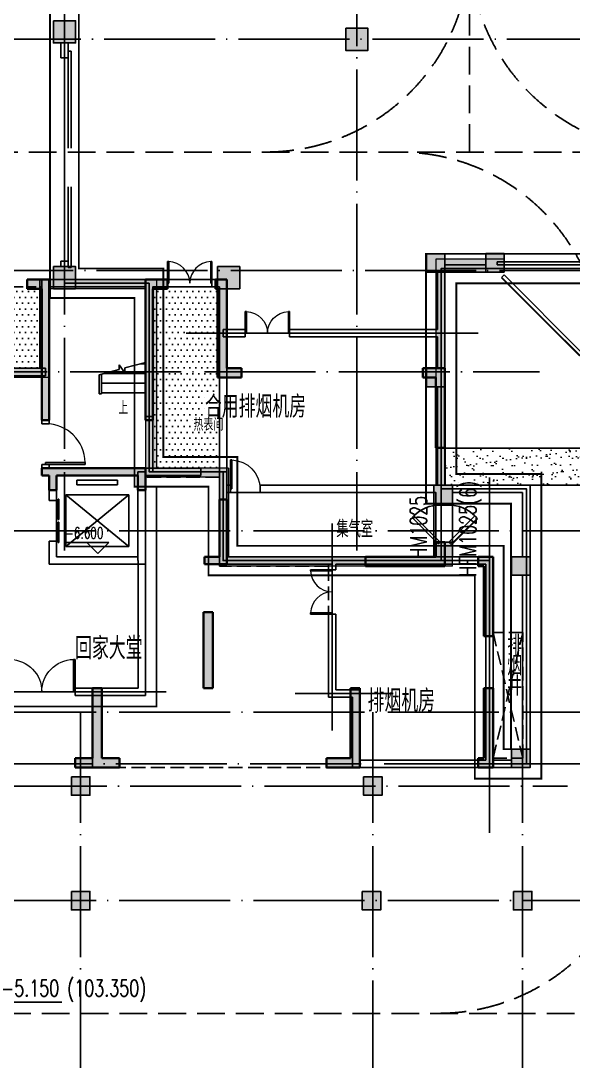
# Model space of a CAD drawing. Extents: x 290727 to 13733020, y 1731457 to 3643100.
# Drawn here: x 677695 to 692628, y 1779380 to 1807524 of the extents above; entities that cross this region are included whole.
import ezdxf

# ---------------------------------------------------------------- set-up
doc = ezdxf.new("R2010")
doc.units = 0
doc.header["$LTSCALE"] = 10
for name, pattern in [('__DASH', [0.35, 0.25, -0.1]), ('DASH', [0.35, 0.25, -0.1]), ('DOTE', [2.42, 2, -0.2, 0.02, -0.2])]:
    doc.linetypes.add(name, pattern=pattern)
doc.layers.get('0').update_dxf_attribs({"linetype": 'CONTINUOUS'})
for name, color, linetype in [('-A-车行道路', 8, 'CONTINUOUS'), ('COLUMN', 9, 'CONTINUOUS'), ('DIM_ELEV', 3, 'CONTINUOUS'), ('DIM_SYMB', 3, 'CONTINUOUS'), ('DOTE', 8, 'DOTE'), ('EVTR', 2, 'CONTINUOUS'), ('HS-A-门窗洞', 4, 'CONTINUOUS'), ('HS-A-门窗编号', 4, 'CONTINUOUS'), ('PUB_HATCH', 8, 'CONTINUOUS'), ('PUB_TEXT', 7, 'CONTINUOUS'), ('STAIR', 2, 'CONTINUOUS'), ('WALL', 255, 'CONTINUOUS'), ('WINDOW', 4, 'CONTINUOUS'), ('X-人防$0$DOOR_FIRE', 4, 'CONTINUOUS'), ('X-人防$0$PUB_HATCH', 8, 'CONTINUOUS'), ('人防墙', 6, 'CONTINUOUS'), ('人防房间功能', 6, 'CONTINUOUS'), ('作业图', 4, 'CONTINUOUS'), ('文字', 4, 'CONTINUOUS'), ('防火分区示意线', 4, 'CONTINUOUS'), ('防火分区线', 7, 'CONTINUOUS'), ('风井', 211, 'CONTINUOUS')]:
    doc.layers.add(name, color=color, linetype=linetype)
for name, color, linetype, lineweight in [('_0', 7, 'CONTINUOUS', 15), ('S_ConcWall', 8, 'CONTINUOUS', 35), ('X-人防$0$人防', 210, 'CONTINUOUS', 20), ('填充2222', 8, 'CONTINUOUS', 5)]:
    doc.layers.add(name, color=color, linetype=linetype, lineweight=lineweight)
doc.layers.get('0').off()
doc.styles.add('_TCH_DIM', font='SIMPLEX', dxfattribs={"bigfont": 'GBCBIG'})
doc.styles.add('_TCH_WINDOW', font='SIMPLEX', dxfattribs={"height": 3.5, "bigfont": 'GBCBIG'})
doc.styles.add('HNSJY', font='HNSJY-07', dxfattribs={"width": 0.8, "bigfont": 'HNSJY-HZ'})

# ---------------------------------------------------------------- blocks, each defined once
blk = doc.blocks.new('A$C55C93FC2')
at = {"layer": 'DOTE', "linetype": 'DOTE', "ltscale": 150}
for p, q in [((193948.6, 127235.5), (193948.6, 52513.6)), ((201848.6, 127235.5), (201848.6, 52513.6)), ((162348.6, 66342.4), (252290.8, 66342.4)), ((154884.1, 60091.9), (252290.8, 60091.9)), ((10299.5, 53042.4), (252290.8, 53042.4)), ((10299.5, 48142.4), (252290.8, 48142.4)), ((194384.1, 48142.4), (194384.1, 12200)), ((202284.1, 48142.4), (202284.1, 12200)), ((206334.1, 48142.4), (206334.1, 12200)), ((10299.5, 43042.4), (252290.8, 43042.4))]:
    blk.add_line(p, q, dxfattribs=at)
at = {"layer": 'DOTE', "ltscale": 150}
blk.add_line((166681.2, 46142.3), (207548.7, 46142.3), dxfattribs=at)
blk = doc.blocks.new('A$C682E2834')
h = blk.add_hatch(color=0)
h.dxf.hatch_style = 1
h.paths.add_polyline_path([(30400, 7900), (30600, 7900), (30600, 7500), (30800, 7500), (30800, 7900), (33000, 7899), (33000, 7500), (33200, 7500), (33200, 7900), (33200, 7900), (33200, 8099), (30600, 8100), (30400, 8100)])
edge = h.paths.add_edge_path(flags=16)
edge.add_line((11800, 7900), (11800, 7500))
h.paths.add_polyline_path([(9600, 7900), (11800, 7900)], flags=17)
h.paths.add_polyline_path([(21425, 250), (21600, 250), (21600, 0), (21175, 0), (21000, 0), (21000, 250), (21175, 250), (21175, 2150), (21425, 2150)])
h.paths.add_polyline_path([(42350, 2149), (42600, 2149), (42600, 0), (42200, 0), (42200, 250), (42350, 250)])
h.paths.add_polyline_path([(42600, 3549), (42350, 3549), (42350, 5450), (42200, 5450), (42200, 5700), (42600, 5700)])
h.paths.add_polyline_path([(40700, 10549), (40700, 10799), (41300, 10799), (41300, 8649), (41050, 8649), (41050, 10549)])
h.paths.add_polyline_path([(39150, 5450), (39150, 5700), (41050, 5700), (41050, 6099), (41300, 6099), (41300, 5450)])
h.paths.add_polyline_path([(35100, 12949), (35100, 13199), (35400, 13199), (35400, 10799), (35800, 10799), (35800, 10549), (35150, 10549), (35150, 12949)])
h.paths.add_polyline_path([(28700, 13200), (28700, 12950), (28650, 12950), (28650, 10550), (28000, 10550), (28000, 10800), (28400, 10800), (28400, 13200)])
h.paths.add_polyline_path([(22750, 8650), (22500, 8650), (22500, 10800), (23100, 10800), (23100, 10550), (22750, 10550)])
h.paths.add_polyline_path([(24650, 5700), (24650, 5450), (22500, 5450), (22500, 6050), (22750, 6050), (22750, 5700)])
h.paths.add_polyline_path([(25700, 250), (25700, 0), (24800, 0), (24800, 2150), (25050, 2150), (25050, 250)])
h.paths.add_polyline_path([(32024, 0), (31300, 0), (31300, 250), (31774, 250), (31775, 2150), (32025, 2150), (32024, 250), (32500, 250), (32500, 0)])
h.paths.add_polyline_path([(29000, 5700), (29000, 5500), (28400, 5500), (28400, 7250), (28600, 7250), (28600, 5700)])
h.paths.add_polyline_path([(34800, 5500), (34800, 5700), (35200, 5700), (35200, 7249), (35400, 7249), (35400, 5500)])
h.paths.add_polyline_path([(30000, 12950), (30000, 13200), (30600, 13200), (30600, 9400), (30400, 9400), (30400, 12950)])
h.paths.add_polyline_path([(33200, 9399), (33400, 9399), (33400, 12949), (33800, 12949), (33800, 13199), (33200, 13199)])
h.paths.add_polyline_path([(38100, 0), (38100, 250), (38750, 250), (38750, 2149), (39000, 2149), (39000, 0)])
h.paths.add_polyline_path([(35025, 2149), (34775, 2149), (34775, 4199), (35025, 4199)])
h.paths.add_polyline_path([(29025, 2150), (28775, 2150), (28775, 4200), (29025, 4200)])
h.paths.add_polyline_path([(1900, 10800), (1900, 10550), (1550, 10550), (1550, 8650), (1300, 8650), (1300, 10800)])
h.paths.add_polyline_path([(3450, 5700), (3450, 5450), (1300, 5450), (1300, 6100), (1550, 6100), (1550, 5700)])
h.paths.add_polyline_path([(20100, 8650), (19850, 8650), (19850, 10550), (19500, 10550), (19500, 10800), (20100, 10800)])
h.paths.add_polyline_path([(13900, 12950), (13900, 13200), (14200, 13200), (14200, 10800), (14600, 10800), (14600, 10550), (13950, 10550), (13950, 12950)])
h.paths.add_polyline_path([(7500, 13200), (7500, 12950), (7450, 12950), (7450, 10550), (6800, 10550), (6800, 10800), (7200, 10800), (7200, 13200)])
h.paths.add_polyline_path([(17950, 5450), (17950, 5700), (19850, 5700), (19850, 6050), (20100, 6050), (20100, 5450)])
h.paths.add_polyline_path([(16900, 0), (16900, 250), (17550, 250), (17550, 2150), (17800, 2150), (17800, 0)])
h.paths.add_polyline_path([(10575, 0), (10100, 0), (10100, 250), (10575, 250), (10575, 2150), (10825, 2150), (10825, 250), (11300, 250), (11300, 0)])
h.paths.add_polyline_path([(400, 5700), (400, 5450), (250, 5450), (250, 3550), (0, 3550), (0, 5700)])
h.paths.add_polyline_path([(400, 250), (400, 0), (0, 0), (0, 2150), (250, 2150), (250, 250)])
h.paths.add_polyline_path([(13600, 5500), (13600, 5700), (14000, 5700), (14000, 7250), (14200, 7250), (14200, 5500)])
h.paths.add_polyline_path([(7800, 5700), (7800, 5500), (7200, 5500), (7200, 7250), (7400, 7250), (7400, 5700)])
h.paths.add_polyline_path([(12600, 13200), (12600, 12950), (12200, 12950), (12200, 9400), (12000, 9400), (12000, 13200)])
h.paths.add_polyline_path([(9200, 9400), (9200, 12950), (8800, 12950), (8800, 13200), (9400, 13200), (9400, 9400)])
h.paths.add_polyline_path([(4500, 250), (4500, 0), (3600, 0), (3600, 2150), (3850, 2150), (3850, 250)])
h.paths.add_polyline_path([(7825, 2150), (7575, 2150), (7575, 4200), (7825, 4200)])
h.paths.add_polyline_path([(13825, 2150), (13575, 2150), (13575, 4200), (13825, 4200)])
edge = h.paths.add_edge_path()
edge.add_line((12000, 8100), (12200, 8100))
edge.add_line((12200, 8100), (12200, 7900))
edge.add_line((12200, 7900), (12000, 7900))
edge.add_line((9400, 8100), (9200, 8100))
edge.add_line((9200, 8100), (9200, 7900))
edge.add_line((9200, 7900), (9400, 7900))
edge.add_line((9400, 7900), (9400, 7500))
edge.add_line((9400, 7500), (9600, 7500))
edge.add_line((9600, 7500), (9600, 7900))
edge.add_line((12000, 8100), (9400, 8100))
edge.add_line((11800, 7500), (12000, 7500))
edge.add_line((12000, 7500), (12000, 7900))
at = {"layer": 'S_ConcWall', "color": 0, "lineweight": 35, "ltscale": 1}
for p, q in [((30000, 13200), (30600, 13200)), ((30000, 12950), (30000, 13200)), ((30400, 12950), (30000, 12950)), ((30400, 9400), (30400, 12950)), ((30600, 13200), (30600, 9400)), ((33800, 13199), (33200, 13199)), ((33200, 13199), (33200, 9399)), ((33400, 9399), (33400, 12949)), ((33400, 12949), (33800, 12949)), ((33800, 12949), (33800, 13199)), ((35100, 13199), (35400, 13199)), ((35100, 12949), (35100, 13199)), ((35150, 12949), (35100, 12949)), ((35150, 10549), (35150, 12949)), ((35400, 13199), (35400, 10799)), ((35400, 10799), (35800, 10799)), ((35800, 10799), (35800, 10549)), ((40700, 10799), (41300, 10799)), ((40700, 10549), (40700, 10799)), ((41300, 10799), (41300, 8649)), ((35800, 10549), (35150, 10549)), ((41050, 10549), (40700, 10549)), ((41050, 8649), (41050, 10549)), ((30600, 9400), (30400, 9400)), ((33200, 9399), (33400, 9399)), ((41300, 8649), (41050, 8649)), ((30600, 8100), (33200, 8099)), ((30600, 7500), (30600, 7900)), ((33000, 7899), (30800, 7900)), ((30800, 7900), (30800, 7500)), ((33000, 7500), (33000, 7899)), ((33200, 8099), (33200, 7900)), ((33200, 7900), (33200, 7500)), ((30800, 7500), (30600, 7500)), ((33200, 7500), (33000, 7500)), ((35200, 5700), (35200, 7249)), ((35200, 7249), (35400, 7249)), ((35400, 7249), (35400, 5500)), ((41050, 5700), (41050, 6099)), ((41050, 6099), (41300, 6099)), ((41300, 6099), (41300, 5450)), ((34800, 5700), (35200, 5700)), ((34800, 5500), (34800, 5700)), ((39150, 5700), (41050, 5700)), ((39150, 5450), (39150, 5700)), ((42200, 5450), (42200, 5700)), ((42200, 5700), (42600, 5700)), ((42600, 5700), (42600, 3549)), ((35400, 5500), (34800, 5500)), ((41300, 5450), (39150, 5450)), ((42350, 5450), (42200, 5450)), ((42350, 3549), (42350, 5450)), ((34775, 2149), (34775, 4199)), ((34775, 4199), (35025, 4199)), ((35025, 4199), (35025, 2149)), ((42600, 3549), (42350, 3549)), ((31774, 250), (31775, 2150)), ((31775, 2150), (32025, 2150)), ((32025, 2150), (32024, 250)), ((35025, 2149), (34775, 2149)), ((38750, 250), (38750, 2149)), ((38750, 2149), (39000, 2149)), ((39000, 2149), (39000, 0)), ((42350, 250), (42350, 2149)), ((42350, 2149), (42600, 2149)), ((42600, 2149), (42600, 0)), ((31300, 0), (31300, 250)), ((31300, 250), (31774, 250)), ((32024, 0), (31300, 0)), ((32024, 250), (32500, 250)), ((32500, 0), (32024, 0)), ((32500, 250), (32500, 0)), ((38100, 250), (38750, 250)), ((38100, 0), (38100, 250)), ((39000, 0), (38100, 0)), ((42200, 0), (42200, 250)), ((42200, 250), (42350, 250)), ((42600, 0), (42200, 0))]:
    blk.add_line(p, q, dxfattribs=at)
at = {"layer": 'S_ConcWall', "color": 0}
for p, q in [((30600, 8100), (30400, 8100)), ((30400, 8100), (30400, 7900)), ((30400, 7900), (30600, 7900))]:
    blk.add_line(p, q, dxfattribs=at)
blk = doc.blocks.new('A$C71BC4E5A')
at = {"layer": 'DIM_SYMB'}
blk.add_lwpolyline([(-525, 2010, 0, 0, 0), (-525, 2360, 80, 0, 0), (-525, 2660, 0, 0, 0)], format="xyseb", dxfattribs=at)
at = {"layer": 'STAIR'}
for p, q in [((-611, 2894), (-612, 2767)), ((-458, 2673), (-611, 2894)), ((100, 2955), (-457, 2808)), ((-33, 2920), (100, 2920)), ((100, 2140), (100, 2955)), ((-612, 2767), (-1150, 2625)), ((-1150, 2140), (-1150, 2625)), ((-1150, 2110), (-1150, 2625)), ((-1090, 2110), (-1090, 2641)), ((-1017, 2660), (100, 2660)), ((-457, 2808), (-458, 2673)), ((-1090, 2400), (100, 2400)), ((-1150, 2110), (-1090, 2110)), ((-1090, 2140), (100, 2140))]:
    blk.add_line(p, q, dxfattribs=at)
at = {"layer": 'PUB_TEXT', "style": '_TCH_DIM'}
blk.add_text('上', height=357, dxfattribs=at).set_placement((-629, 1555))
blk = doc.blocks.new('$DorLib2D$00000127')
at = {"color": 0, "linetype": 'Continuous'}
for p, q in [((-0.033, 0.795, -93.75), (-0.533, 0.795, -93.75)), ((-0.533, 0.795, -93.75), (-0.533, 0.69, -93.75)), ((-0.033, 0.795, -93.75), (-0.033, 0.69, -93.75)), ((0.033, 0.795, -93.75), (0.033, 0.69, -93.75)), ((0.533, 0.795, -93.75), (0.033, 0.795, -93.75)), ((0.533, 0.795, -93.75), (0.533, 0.69, -93.75)), ((-0.033, 0.69, -93.75), (-0.533, 0.69, -93.75)), ((0.533, 0.69, -93.75), (0.033, 0.69, -93.75)), ((0.5, 0.5, -93.75), (-0.5, 0.5, -93.75))]:
    blk.add_line(p, q, dxfattribs=at)
blk = doc.blocks.new('$DorLib2D$00000001')
for p, q in [((0.45, 0.975), (0.5, 0.975)), ((0.45, 0), (0.45, 0.975)), ((0.5, 0), (0.5, 0.975)), ((0.5, 0), (0.45, 0))]:
    blk.add_line(p, q)
at = {"lineweight": 13}
blk.add_arc((0.475, 0), 0.975, 91.4693, 180, dxfattribs=at)
blk = doc.blocks.new('$DorLib2D$00000002')
for p, q in [((-0.5, 0), (-0.5, 0.4875)), ((-0.475, 0.4875), (-0.5, 0.4875)), ((-0.475, 0), (-0.475, 0.4875)), ((0.475, 0), (0.475, 0.4875)), ((0.475, 0.4875), (0.5, 0.4875)), ((0.5, 0), (0.5, 0.4875)), ((-0.5, 0), (-0.475, 0)), ((0.5, 0), (0.475, 0))]:
    blk.add_line(p, q)
at = {"lineweight": 13}
for centre, start, end in [((-0.4875, 0), 0, 88.53072), ((0.4875, 0), 91.46928, 180)]:
    blk.add_arc(centre, 0.4875, start, end, dxfattribs=at)
blk = doc.blocks.new('A$C26CF02E8')
at = {"layer": '风井', "linetype": 'DASH', "ltscale": 150}
for p, q in [((199915, 51165), (200715, 47765)), ((199915, 47765), (200715, 51165))]:
    blk.add_line(p, q, dxfattribs=at)
blk.add_lwpolyline([(199915, 47765), (200715, 47765), (200715, 51165), (199915, 51165)], close=True, dxfattribs=at)
blk = doc.blocks.new('_FZH')
blk.add_lwpolyline([(-0.5, -0.5), (0.5, -0.5), (0.5, 0.5), (-0.5, 0.5)], close=True)
at = {"layer": 'PUB_HATCH'}
blk.add_solid([(-0.5, -0.5), (0.5, -0.5), (-0.5, 0.5), (0.5, 0.5)], dxfattribs=at)
blk = doc.blocks.new('$DorLib2D$00000126')
at = {"color": 0, "linetype": 'Continuous'}
for p, q in [((-0.532, 0.5), (-0.532, 0.9)), ((0.532, 0.9), (0.532, 0.5))]:
    blk.add_line(p, q, dxfattribs=at)
at = {"color": 0, "linetype": 'DASH'}
for p, q in [((-0.532, 0.9), (0.532, 0.9)), ((-0.532, 0.5), (0.532, 0.5))]:
    blk.add_line(p, q, dxfattribs=at)
blk = doc.blocks.new('$DorLib2D$00000086')
for p, q in [((-0.207, 0.857), (-0.136, 0.928)), ((0.5, 0.15), (-0.207, 0.857)), ((0.5, 0.15), (0.571, 0.221))]:
    blk.add_line(p, q)
at = {"const_width": 0.05}
blk.add_lwpolyline([(0.571, 0.221), (-0.136, 0.928)], dxfattribs=at)
blk.add_arc((0.5, 0.15), 1, 135, 180)
blk = doc.blocks.new('$DorLib2D$00000080')
for p, q in [((-0.207, 0.79), (-0.16, 0.838)), ((0.5, 0.083), (-0.207, 0.79)), ((0.547, 0.13), (-0.16, 0.838)), ((0.5, 0.083), (0.547, 0.13))]:
    blk.add_line(p, q)
blk.add_arc((0.5, 0.083), 1, 135, 180)
blk = doc.blocks.new('X-人防$0$$DorLib2D$00000091')
for p, q in [((-0.5, 0.0417), (-0.1464, 0.3952)), ((-0.1464, 0.3952), (-0.1582, 0.407)), ((0.1464, 0.3952), (0.1582, 0.407)), ((0.5, 0.0417), (0.1464, 0.3952)), ((-0.5, 0.0417), (-0.5118, 0.0535)), ((0.5, 0.0417), (0.5118, 0.0535))]:
    blk.add_line(p, q)
at = {"const_width": 0.00833}
for points in [[(-0.5118, 0.0535), (-0.1582, 0.407)], [(0.5118, 0.0535), (0.1582, 0.407)]]:
    blk.add_lwpolyline(points, dxfattribs=at)
for centre, start, end in [((-0.5, 0.0417), 0, 45), ((0.5, 0.0417), 135, 180)]:
    blk.add_arc(centre, 0.5, start, end)
blk = doc.blocks.new('车库建筑作业图')
at = {"layer": 'PUB_HATCH', "linetype": 'Continuous'}
blk.add_hatch(color=256, dxfattribs=at).paths.add_polyline_path([(678462, 2186030), (678212, 2186280), (678212, 2183880), (678462, 2183630)])
at = {"layer": 'PUB_HATCH'}
h = blk.add_hatch(dxfattribs=at)
h.set_pattern_fill('DOTS', color=256, scale=100, style=0)
h.set_pattern_definition([(0, (-289916.63, 2030229.41), (79.375, 158.75), [0, -158.75])])
h.paths.add_polyline_path([(683062, 2186080), (681262, 2186080), (681262, 2181080), (683062, 2181080)])
h.paths.add_polyline_path([(676462, 2186080), (678262, 2186080), (678263, 2183880), (676463, 2183880)])
for points in [[(688862, 2180230), (688862, 2180620), (688862, 2180620), (688862, 2180230)], [(689362, 2180220), (688862, 2180220), (688862, 2180230), (688862, 2180230), (688862, 2180180), (689362, 2180180)], [(689362, 2178780), (689362, 2179180), (688862, 2179180), (688862, 2178780)]]:
    blk.add_hatch(color=256, dxfattribs=at).paths.add_polyline_path(points)
at = {"layer": 'X-人防$0$PUB_HATCH', "linetype": 'Continuous'}
blk.add_hatch(color=256, dxfattribs=at).paths.add_polyline_path([(689162, 2186481), (688912, 2186831), (688912, 2180722), (689162, 2180722)])
at = {"layer": 'X-人防$0$PUB_HATCH'}
for points in [[(689162, 2186481), (690762, 2186481), (690762, 2186831), (688912, 2186831)], [(681062, 2186030), (681362, 2186280), (678212, 2186280), (678462, 2186030)], [(681362, 2186280), (681062, 2186030), (681062, 2180931), (681362, 2181181)], [(678462, 2183630), (678212, 2183880), (676363, 2183880), (676362, 2183714), (676462, 2183630)], [(683062, 2180931), (683312, 2181181), (681362, 2181181), (681062, 2180931)], [(683312, 2181181), (683062, 2180931), (683062, 2178531), (683312, 2178781)], [(689362, 2178781), (683312, 2178781), (683062, 2178531), (689362, 2178531)]]:
    blk.add_hatch(color=256, dxfattribs=at).paths.add_polyline_path(points)
at = {"layer": '填充2222', "linetype": 'Continuous'}
h = blk.add_hatch(dxfattribs=at)
h.set_pattern_fill('砂灰土', color=256, scale=100, style=0)
h.set_pattern_definition([(37.5, (0, 0), (-12.59867, 385.364754), [0, -304, 0, -340, 0, -325]), (7.5, (0, 0), (353.95534, 564.42921), [0, -164, 0, -274, 0, -105]), (327.5, (-246, 0), (622.82837, 1.13181), [0, -100, 0, -360, 0, -470]), (317.5, (-246, 0), (601.22532, 175.53511), [0, -50, 0, -236, 0, -270])])
h.paths.add_polyline_path([(697462, 2180720), (689163, 2180720), (689163, 2181720), (697462, 2181720)])
at = {"layer": '-A-车行道路', "linetype": 'DASH', "ltscale": 300}
blk.add_line((689827, 2189730), (689827, 2235430), dxfattribs=at)
for points in [[(684327, 2189730, 0.414214), (689827, 2195230)], [(695327, 2189730, -0.414214), (689827, 2195230)], [(693427, 2184230, 0.414214), (687927, 2189730)], [(688987, 2166430, 0.414214), (694487, 2171930)]]:
    blk.add_lwpolyline(points, format="xyb", dxfattribs=at)
for points in [[(643262, 2189730), (717213, 2189730)], [(531262, 2166430), (694487, 2166430)]]:
    blk.add_lwpolyline(points, dxfattribs=at)
at = {"linetype": '__DASH', "ltscale": 150}
blk.add_lwpolyline([(679637, 2173080), (686662, 2173080), (686662, 2174980), (686012, 2174980), (686012, 2178531), (683062, 2178531), (683062, 2180931), (681062, 2180931), (681063, 2175029), (679637, 2175029)], close=True, dxfattribs=at)
at = {"layer": '_0', "linetype": 'Continuous'}
blk.add_lwpolyline([(690762, 2186980), (690262, 2186980), (690262, 2186480), (690762, 2186480)], close=True, dxfattribs=at)
at = {"layer": 'DIM_ELEV'}
for p, q in [((680075, 2179170), (678920, 2179170)), ((679775, 2178870), (679475, 2179170)), ((679775, 2178870), (680075, 2179170)), ((676626, 2166730), (678801, 2166730))]:
    blk.add_line(p, q, dxfattribs=at)
at = {"layer": 'DOTE', "ltscale": 150}
for p, q in [((689062, 2178680), (689062, 2186489)), ((646363, 2183780), (691715, 2183780)), ((690362, 2171316), (690362, 2180923)), ((643962, 2173180), (693174, 2173180))]:
    blk.add_line(p, q, dxfattribs=at)
at = {"layer": 'DOTE', "linetype": 'Continuous', "ltscale": 150}
for p, q in [((690062, 2184830), (682162, 2184830)), ((686112, 2174080), (686112, 2179680)), ((681628, 2175129), (665316, 2175129)), ((687762, 2175080), (685112, 2175080))]:
    blk.add_line(p, q, dxfattribs=at)
at = {"layer": 'EVTR'}
for p, q in [((679212, 2180855), (679212, 2180730)), ((680312, 2180855), (679212, 2180855)), ((679212, 2180730), (680312, 2180730)), ((680312, 2180730), (680312, 2180855)), ((680612, 2180455), (678912, 2180455)), ((678912, 2180455), (678912, 2179055)), ((680612, 2180455), (678912, 2179055)), ((678912, 2180455), (680612, 2179055)), ((680612, 2179055), (680612, 2180455)), ((678912, 2179055), (680612, 2179055))]:
    blk.add_line(p, q, dxfattribs=at)
at = {"layer": 'HS-A-门窗洞'}
for p, q in [((688862, 2180180), (688862, 2179180)), ((689362, 2180180), (689362, 2179180))]:
    blk.add_line(p, q, dxfattribs=at)
at = {"layer": 'PUB_HATCH', "linetype": 'DASH', "ltscale": 100}
for points in [[(676462, 2186080), (678262, 2186080), (678263, 2183880), (676463, 2183880)], [(676462, 2186080), (678262, 2186080), (678263, 2183880), (676463, 2183880)], [(683062, 2186080), (681262, 2186080), (681262, 2181080), (683062, 2181080)]]:
    blk.add_lwpolyline(points, close=True, dxfattribs=at)
at = {"layer": 'PUB_HATCH'}
for points in [[(683062, 2186080), (681262, 2186080), (681262, 2181080), (683062, 2181080)], [(683262, 2180520), (688912, 2180520), (688912, 2178780), (683262, 2178780)]]:
    blk.add_lwpolyline(points, close=True, dxfattribs=at)
at = {"layer": 'WALL', "linetype": 'Continuous'}
for p, q in [((678777, 2192680), (678777, 2192280)), ((678977, 2192280), (678977, 2192680)), ((678777, 2192280), (678977, 2192280)), ((678977, 2186780), (678777, 2186780)), ((678777, 2186780), (678777, 2186630)), ((678977, 2186630), (678977, 2186780)), ((689162, 2186680), (690262, 2186680)), ((678212, 2186280), (678212, 2183880)), ((688962, 2184930), (688962, 2186480)), ((689162, 2186480), (690512, 2186480)), ((689162, 2184820), (689162, 2186480)), ((690512, 2186480), (690762, 2186480)), ((690762, 2186480), (690762, 2186481)), ((678462, 2186030), (678462, 2183630)), ((683762, 2184930), (683162, 2184930)), ((683162, 2184930), (683162, 2184730)), ((683762, 2184730), (683762, 2184930)), ((688962, 2184930), (684962, 2184930)), ((684962, 2184930), (684962, 2184730)), ((683162, 2184730), (683762, 2184730)), ((684962, 2184730), (688962, 2184730)), ((688962, 2183880), (688962, 2184730)), ((689162, 2183880), (689162, 2184820)), ((676262, 2183880), (678362, 2183880)), ((678362, 2183880), (678362, 2183680)), ((676462, 2183680), (678362, 2183680)), ((688962, 2180720), (688962, 2183380)), ((689162, 2180720), (689162, 2183380)), ((680862, 2181080), (680862, 2178680)), ((681062, 2181080), (680862, 2181080)), ((681062, 2181080), (681062, 2178680)), ((683062, 2181080), (683062, 2180620)), ((683262, 2181080), (683062, 2181080)), ((683262, 2181080), (683262, 2180720)), ((683362, 2180720), (683262, 2180720)), ((683362, 2180520), (683362, 2180720)), ((688862, 2180720), (684162, 2180720)), ((684162, 2180720), (684162, 2180520)), ((691462, 2180720), (689362, 2180720)), ((691462, 2178780), (691462, 2180720)), ((683062, 2180620), (683062, 2178580)), ((683262, 2180520), (683362, 2180520)), ((683262, 2180520), (683262, 2178780)), ((684162, 2180520), (688862, 2180520)), ((691262, 2180520), (689362, 2180520)), ((691262, 2178780), (691262, 2180520)), ((680863, 2178680), (680863, 2175229)), ((681063, 2178680), (681063, 2175029)), ((683262, 2178780), (686112, 2178780)), ((683262, 2178780), (686112, 2178779)), ((686112, 2178780), (686112, 2178580)), ((689112, 2178780), (686112, 2178780)), ((690462, 2178780), (689112, 2178780)), ((690462, 2173280), (690462, 2178780)), ((683062, 2178580), (686112, 2178580)), ((683062, 2178580), (686012, 2178579)), ((686012, 2178579), (686012, 2178431)), ((686012, 2178431), (686212, 2178431)), ((686212, 2178431), (686212, 2178580)), ((689112, 2178580), (686212, 2178580)), ((690262, 2178580), (689112, 2178580)), ((690262, 2173280), (690262, 2178580)), ((691262, 2173580), (691262, 2178280)), ((691462, 2173580), (691462, 2178280)), ((686212, 2177231), (686012, 2177231)), ((686012, 2177231), (686012, 2174980)), ((686212, 2175180), (686212, 2177231)), ((680863, 2175229), (679162, 2175229)), ((679162, 2175229), (679162, 2175029)), ((679162, 2175029), (681063, 2175029)), ((686212, 2175180), (686862, 2175180)), ((686862, 2175180), (686862, 2173280)), ((686012, 2174980), (686662, 2174980)), ((686662, 2174980), (686662, 2173080)), ((686662, 2173080), (690362, 2173080)), ((686862, 2173280), (690262, 2173280)), ((690362, 2173080), (691462, 2173080)), ((690462, 2173280), (690962, 2173280)), ((691462, 2173080), (691462, 2173080))]:
    blk.add_line(p, q, dxfattribs=at)
at = {"layer": 'WALL'}
for p, q in [((678262, 2186280), (678262, 2182380)), ((681162, 2186280), (678262, 2186280)), ((681662, 2186280), (681162, 2186280)), ((681662, 2186080), (681662, 2186280)), ((683262, 2186280), (682862, 2186280)), ((682862, 2186280), (682862, 2186080)), ((683262, 2178780), (683262, 2186280)), ((678462, 2182380), (678462, 2186080)), ((681062, 2186080), (678462, 2186080)), ((681062, 2186080), (681062, 2182580)), ((681262, 2186080), (681262, 2182580)), ((681262, 2186080), (681662, 2186080)), ((682862, 2186080), (683062, 2186080)), ((683062, 2178580), (683062, 2186080)), ((678262, 2182380), (678462, 2182380)), ((681262, 2182580), (681062, 2182580)), ((678462, 2181280), (678262, 2181280)), ((678262, 2181280), (678262, 2180980)), ((678462, 2181180), (678462, 2181280)), ((678262, 2180980), (678462, 2180980)), ((678462, 2181180), (678562, 2181180)), ((678462, 2180980), (678462, 2180305)), ((678562, 2181180), (680962, 2181180)), ((678662, 2180305), (678662, 2180980)), ((678662, 2180980), (680862, 2180980)), ((680862, 2180980), (680862, 2178780)), ((680962, 2181180), (682562, 2181180)), ((681062, 2180980), (681062, 2178580)), ((681062, 2180980), (682562, 2180980)), ((682562, 2181180), (682562, 2180980)), ((678462, 2180305), (678662, 2180305)), ((678662, 2179205), (678462, 2179205)), ((678462, 2179205), (678462, 2178580)), ((678662, 2178780), (678662, 2179205)), ((678662, 2178780), (680862, 2178780)), ((678462, 2178580), (681062, 2178580))]:
    blk.add_line(p, q, dxfattribs=at)
at = {"layer": 'WINDOW'}
for p, q in [((682862, 2186280), (681662, 2186280)), ((682862, 2186080), (681662, 2186080))]:
    blk.add_line(p, q, dxfattribs=at)
at = {"layer": 'X-人防$0$人防', "color": 6, "linetype": 'Continuous'}
for p, q in [((688912, 2186831), (688912, 2180722)), ((689162, 2186481), (689162, 2180722)), ((689162, 2180722), (688912, 2180722))]:
    blk.add_line(p, q, dxfattribs=at)
at = {"layer": 'X-人防$0$人防'}
for p, q in [((690762, 2186831), (688912, 2186831)), ((690762, 2186481), (690762, 2186831)), ((689162, 2186481), (690762, 2186481))]:
    blk.add_line(p, q, dxfattribs=at)
at = {"layer": 'X-人防$0$人防', "color": 210}
for p, q in [((681362, 2186280), (678212, 2186280)), ((681362, 2186280), (681362, 2181181)), ((681062, 2186030), (678462, 2186030)), ((681062, 2186030), (681062, 2180931)), ((678212, 2183880), (676363, 2183880)), ((678462, 2183630), (676462, 2183630)), ((683062, 2180931), (681062, 2180931)), ((683312, 2181181), (681362, 2181181)), ((683062, 2180931), (683062, 2178531)), ((683312, 2181181), (683312, 2178781)), ((689362, 2178781), (683312, 2178781)), ((689362, 2178531), (689362, 2178781)), ((689362, 2178531), (683062, 2178531))]:
    blk.add_line(p, q, dxfattribs=at)
at = {"layer": '人防墙', "color": 1}
for p, q in [((688862, 2180620), (688862, 2180230)), ((688862, 2180230), (688862, 2180180)), ((688862, 2180180), (689362, 2180180)), ((689362, 2180180), (689362, 2180220)), ((689362, 2179180), (688862, 2179180)), ((688862, 2179180), (688862, 2178780)), ((689362, 2178780), (689362, 2179180))]:
    blk.add_line(p, q, dxfattribs=at)
at = {"layer": '文字', "linetype": 'Continuous'}
for p, q in [((689162, 2181720), (697462, 2181720)), ((689162, 2180720), (697462, 2180720))]:
    blk.add_line(p, q, dxfattribs=at)
blk.add_lwpolyline([(697462, 2180720), (689163, 2180720), (689163, 2181720), (697462, 2181720)], close=True, dxfattribs=at)
at = {"layer": '防火分区示意线', "color": 5, "linetype": 'DASH', "ltscale": 300, "const_width": 50, "elevation": -2}
blk.add_lwpolyline([(720199, 2196128), (720199, 2191679), (723949, 2191679), (723949, 2189978), (720199, 2189978), (720199, 2180377), (697949, 2180378), (697949, 2186978), (688649, 2186978), (688649, 2180218), (690949, 2180218), (690949, 2173578), (690749, 2173578), (690749, 2179078), (683549, 2179078), (683549, 2180618), (683549, 2181478), (682760, 2181478), (682549, 2181478), (681549, 2181478), (681549, 2186578), (679263, 2186578), (679263, 2198277)], dxfattribs=at)
at = {"layer": '防火分区示意线', "color": 3, "linetype": 'DASH', "ltscale": 300, "const_width": 50}
blk.add_lwpolyline([(697169, 2186180), (689469, 2186180), (689469, 2181020), (691769, 2181020), (691769, 2172780), (689969, 2172780), (689969, 2178280), (687857, 2178280), (682769, 2178280), (682769, 2180680), (682569, 2180680), (680769, 2180680), (680769, 2185780), (678483, 2185780), (678483, 2197478)], dxfattribs=at)
at = {"layer": '防火分区示意线', "color": 6, "linetype": 'DASH', "ltscale": 300, "const_width": 50}
blk.add_lwpolyline([(681363, 2180680), (681363, 2174729), (676362, 2174729), (676362, 2178230), (665962, 2178231), (665962, 2175380), (661987, 2175380), (661987, 2174380), (652062, 2174380), (652062, 2173580), (652362, 2173580), (652362, 2169080), (648112, 2169080), (648112, 2158480)], dxfattribs=at)
at = {"layer": '防火分区线', "linetype": 'Continuous', "flags": 128}
blk.add_lwpolyline([(697662, 2186580), (689062, 2186580), (689062, 2180620), (691362, 2180620), (691362, 2173180), (690362, 2173180), (690362, 2178680), (687851, 2178680), (683162, 2178680), (683162, 2181080), (682773, 2181080), (682562, 2181080), (681162, 2181080), (681162, 2181080), (681162, 2186180), (678877, 2186180), (678877, 2197878)], dxfattribs=at)
at = {"color": 8}
blk.add_blockref('A$C682E2834', (647862, 2173080), dxfattribs=at)
blk.add_blockref('A$C71BC4E5A', (680962, 2181080))
at = {"layer": 'COLUMN', "linetype": 'Continuous', "rotation": 270}
for p, xscale, yscale, zscale in [((678877, 2192980), 600, 600, 600), ((686777, 2192780), 600, 600, 600), ((688912, 2186730), 500, 500, 500), ((690512, 2186731), 500, 500, 500), ((678877, 2186330), 599.9455798044801, 600, 600), ((683313, 2186330), 598.4503431753255, 600, 600), ((688912, 2183630), 500, 500, 500), ((689112, 2180470), 500, 500, 500), ((691212, 2178530), 500, 500, 500), ((691212, 2173330), 500, 500, 500), ((679312, 2172580), 500, 500, 500), ((687212, 2172580), 500, 500, 500), ((679312, 2169480), 500, 500, 500), ((687177, 2169480), 500, 500, 500), ((691262, 2169480), 500, 500, 500)]:
    blk.add_blockref('_FZH', p, dxfattribs=dict(at, xscale=xscale, yscale=yscale, zscale=zscale))
at = {"layer": 'HS-A-门窗洞'}
ref = blk.add_blockref('$DorLib2D$00000086', (689112, 2179680), dxfattribs=dict(at, xscale=999.9999999999995, yscale=999.9999999999995, zscale=500, rotation=270.0000450207355))
ref.add_attrib('A', 'HFM1025(6)', (690004, 2178241), dxfattribs={"layer": 'HS-A-门窗编号', "height": 446.2, "rotation": 90, "style": '_TCH_WINDOW', "width": 0.705882})
ref = blk.add_blockref('$DorLib2D$00000080', (689112, 2179680), dxfattribs=dict(at, xscale=-1000, yscale=1000, zscale=100, rotation=90.00004338158057))
ref.add_attrib('A', 'HM1025', (688667, 2178728), dxfattribs={"layer": 'HS-A-门窗编号', "height": 446.2, "rotation": 90, "style": '_TCH_WINDOW', "width": 0.705882})
at = {"layer": 'WINDOW', "linetype": 'Continuous'}
for name, p, xscale, yscale, zscale, rotation in [('$DorLib2D$00000126', (678877, 2189530), 5500.000000000001, 200.0000000000001, 5500.000000000001, 270), ('$DorLib2D$00000126', (693762, 2186580), 5999.999999999999, 200, 5999.999999999999, 359.9979858803441), ('$DorLib2D$00000002', (686112, 2177831), 1200, 1200, -1200, 90)]:
    blk.add_blockref(name, p, dxfattribs=dict(at, xscale=xscale, yscale=yscale, zscale=zscale, rotation=rotation))
at = {"layer": 'WINDOW', "xscale": 1200, "yscale": 1200, "zscale": -1200}
blk.add_blockref('$DorLib2D$00000002', (682262, 2186180), dxfattribs=at)
at = {"layer": 'WINDOW', "linetype": 'Continuous'}
for name, p, xscale, yscale, zscale in [('$DorLib2D$00000002', (684362, 2184830), -1200, 1200, -1200), ('$DorLib2D$00000001', (683762, 2180620), -800, 800, 800), ('$DorLib2D$00000002', (678262, 2175129), -1800, 1800, 1800)]:
    blk.add_blockref(name, p, dxfattribs=dict(at, xscale=xscale, yscale=yscale, zscale=zscale))
at = {"layer": 'WINDOW', "xscale": 1100, "zscale": 1100, "rotation": 270}
for name, p, yscale in [('$DorLib2D$00000001', (678362, 2181830), 1100), ('$DorLib2D$00000127', (678562, 2179755), 200)]:
    blk.add_blockref(name, p, dxfattribs=dict(at, yscale=yscale))
at = {"layer": 'X-人防$0$DOOR_FIRE', "xscale": -5999.999999999999, "yscale": 5999.999999999999, "zscale": 350, "rotation": 179.9979858803386}
blk.add_blockref('X-人防$0$$DorLib2D$00000091', (693762, 2186655), dxfattribs=at)
at = {"layer": '文字', "linetype": 'Continuous'}
for name, p in [('A$C26CF02E8', (490548, 2125565)), ('A$C55C93FC2', (484928, 2126437))]:
    blk.add_blockref(name, p, dxfattribs=at)
at = {"layer": 'PUB_TEXT'}
for s, height, style, width, p in [('热表间', 337.6, 'HNSJY', 0.8, (682362, 2182191)), ('-6.600', 297.5, '_TCH_DIM', 0.705882, (678890, 2179275)), ('(103.350)', 446.2, '_TCH_DIM', 0.705882, (678951, 2166888)), ('-5.150', 446.2, '_TCH_DIM', 0.705882, (677166, 2166888))]:
    blk.add_text(s, height=height, dxfattribs=dict(at, style=style, width=width)).set_placement(p)
at = {"layer": '人防房间功能', "style": '_TCH_DIM'}
blk.add_text('集气室', height=459.6, dxfattribs=at).set_placement((686225, 2179304))
at = {"layer": '文字', "linetype": 'Continuous', "style": 'HNSJY', "width": 0.8}
for s, height, p in [('合用排烟机房', 600, (682671, 2182542)), ('排', 525, (690846, 2176124)), ('回家大堂', 600, (679162, 2176007)), ('烟', 525, (690846, 2175573)), ('井', 525, (690846, 2175022)), ('排烟机房', 600, (687070, 2174589))]:
    blk.add_text(s, height=height, dxfattribs=at).set_placement(p)

msp = doc.modelspace()

# ---------------------------------------------------------------- block references
at = {"layer": '作业图', "linetype": 'Continuous'}
msp.add_blockref('车库建筑作业图', (0, -385756), dxfattribs=at)

doc.saveas('drawing.dxf')
